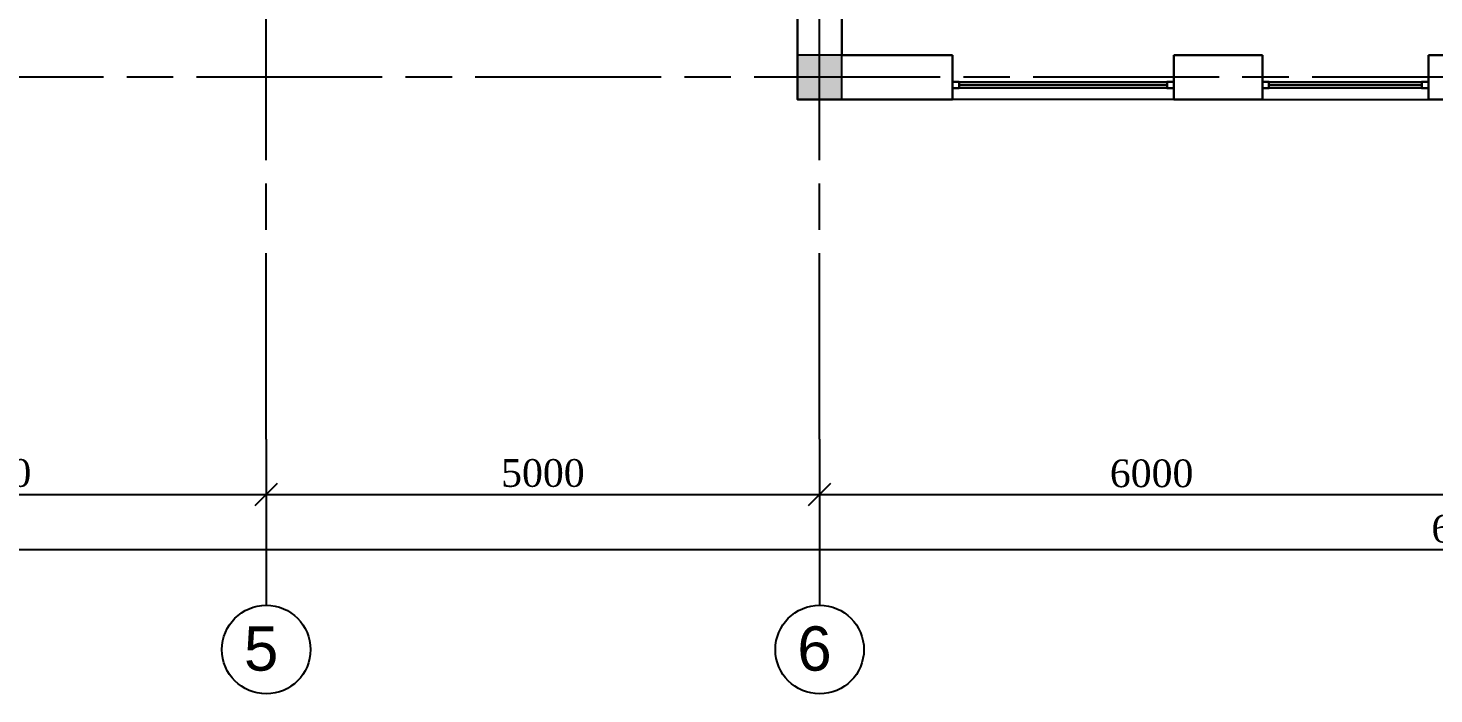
# Model space of a CAD drawing. Header units: inches. Extents: x 2870606 to 3671143, y -733551 to -473558.
# Drawn here: x 3395694 to 3408395, y -526992 to -520979 of the extents above; entities that cross this region are included whole.
import ezdxf

# ---------------------------------------------------------------- set-up
doc = ezdxf.new("R2010")
doc.units = ezdxf.units.IN
doc.header["$MEASUREMENT"] = 0
doc.linetypes.add('ACAD_ISO08W100', pattern=[36, 24, -3, 6, -3])
doc.layers.add('A_Windows', color=160, linetype='Continuous')
doc.styles.add('J~stule', font='dutch.ttf')
doc.styles.add('стиль3', font='arial.ttf', dxfattribs={"height": 250})
doc.dimstyles.new('J~style', dxfattribs={"dimscale": 100, "dimtxt": 2.5, "dimasz": 2, "dimexe": 0.55, "dimexo": 0.725, "dimtad": 1, "dimdec": 0, "dimdsep": 46, "dimtxsty": 'J~stule', "dimblk": 'OBLIQUE', "dimcen": 2, "dimdle": 0.5, "dimadec": 0, "dimazin": 0, "dimtfac": 1, "dimtdec": 0, "dimtmove": 0, "dimatfit": 3, "dimfxl": 1, "dimarcsym": 0})

# ---------------------------------------------------------------- blocks, each defined once
blk = doc.blocks.new('*U70')
at = {"color": 7, "lineweight": 30}
for points in [[(0, 60), (60, 60), (60, 0), (0, 0)], [(2000, 60), (1940, 60), (1940, 0), (2000, 0)]]:
    blk.add_lwpolyline(points, close=True, dxfattribs=at)
at = {"color": 4, "lineweight": 25}
for points in [[(60, 60), (1940, 60), (1940, 0), (60, 0)], [(60, 35), (1940, 35), (1940, 25), (60, 25)]]:
    blk.add_lwpolyline(points, close=True, dxfattribs=at)
blk = doc.blocks.new('*U71')
at = {"color": 7, "lineweight": 30}
for points in [[(0, 60), (60, 60), (60, 0), (0, 0)], [(1500, 60), (1440, 60), (1440, 0), (1500, 0)]]:
    blk.add_lwpolyline(points, close=True, dxfattribs=at)
at = {"color": 4, "lineweight": 25}
for points in [[(60, 60), (1440, 60), (1440, 0), (60, 0)], [(60, 35), (1440, 35), (1440, 25), (60, 25)]]:
    blk.add_lwpolyline(points, close=True, dxfattribs=at)
blk = doc.blocks.new('_Oblique')
at = {"color": 0, "linetype": 'ByBlock', "lineweight": -2}
blk.add_line((-0.5, -0.5), (0.5, 0.5), dxfattribs=at)
blk = doc.blocks.new('*D893')
at = {"color": 0, "lineweight": -2, "transparency": 16777216}
for p, q in [((3392845, -524765), (3392845, -525247)), ((3397845, -524765), (3397845, -525247)), ((3392795, -525192), (3397895, -525192))]:
    blk.add_line(p, q, dxfattribs=at)
at = {"layer": 'Defpoints', "color": 0, "lineweight": 35, "transparency": 16777216}
for p in [(3392845, -524692), (3397845, -524692), (3397845, -525192)]:
    blk.add_point(p, dxfattribs=at)
at = {"color": 0, "lineweight": -2, "transparency": 16777216, "xscale": 200, "yscale": 200, "zscale": 200, "rotation": 180}
blk.add_blockref('_Oblique', (3392845, -525192), dxfattribs=at)
at = {"color": 0, "lineweight": -2, "transparency": 16777216, "xscale": 200, "yscale": 200, "zscale": 200}
blk.add_blockref('_Oblique', (3397845, -525192), dxfattribs=at)
at = {"color": 0, "transparency": 16777216, "insert": (3395345, -524999), "char_height": 250, "attachment_point": 5, "style": 'J~stule'}
blk.add_mtext('5000', dxfattribs=at)
blk = doc.blocks.new('*D894')
at = {"color": 0, "lineweight": -2, "transparency": 16777216}
for p, q in [((3397845, -524765), (3397845, -525247)), ((3402845, -524765), (3402845, -525247)), ((3397795, -525192), (3402895, -525192))]:
    blk.add_line(p, q, dxfattribs=at)
at = {"layer": 'Defpoints', "color": 0, "lineweight": 35, "transparency": 16777216}
for p in [(3397845, -524692), (3402845, -524692), (3402845, -525192)]:
    blk.add_point(p, dxfattribs=at)
at = {"color": 0, "lineweight": -2, "transparency": 16777216, "xscale": 200, "yscale": 200, "zscale": 200, "rotation": 180}
blk.add_blockref('_Oblique', (3397845, -525192), dxfattribs=at)
at = {"color": 0, "lineweight": -2, "transparency": 16777216, "xscale": 200, "yscale": 200, "zscale": 200}
blk.add_blockref('_Oblique', (3402845, -525192), dxfattribs=at)
at = {"color": 0, "transparency": 16777216, "insert": (3400345, -524999), "char_height": 250, "attachment_point": 5, "style": 'J~stule'}
blk.add_mtext('5000', dxfattribs=at)
blk = doc.blocks.new('*D895')
at = {"color": 0, "lineweight": -2, "transparency": 16777216}
for p, q in [((3402845, -524765), (3402845, -525247)), ((3408845, -524765), (3408845, -525247)), ((3402795, -525192), (3408895, -525192))]:
    blk.add_line(p, q, dxfattribs=at)
at = {"layer": 'Defpoints', "color": 0, "lineweight": 35, "transparency": 16777216}
for p in [(3402845, -524692), (3408845, -524692), (3408845, -525192)]:
    blk.add_point(p, dxfattribs=at)
at = {"color": 0, "lineweight": -2, "transparency": 16777216, "xscale": 200, "yscale": 200, "zscale": 200, "rotation": 180}
blk.add_blockref('_Oblique', (3402845, -525192), dxfattribs=at)
at = {"color": 0, "lineweight": -2, "transparency": 16777216, "xscale": 200, "yscale": 200, "zscale": 200}
blk.add_blockref('_Oblique', (3408845, -525192), dxfattribs=at)
at = {"color": 0, "transparency": 16777216, "insert": (3405845, -525002), "char_height": 250, "attachment_point": 5, "style": 'J~stule'}
blk.add_mtext('6000', dxfattribs=at)
blk = doc.blocks.new('*D902')
at = {"color": 0, "lineweight": -2, "transparency": 16777216}
for p, q in [((3378845, -524765), (3378845, -525747)), ((3438845, -524765), (3438845, -525747)), ((3438895, -525692), (3378795, -525692))]:
    blk.add_line(p, q, dxfattribs=at)
at = {"layer": 'Defpoints', "color": 0, "lineweight": 35, "transparency": 16777216}
for p in [(3378845, -524692), (3438845, -524692), (3378845, -525692)]:
    blk.add_point(p, dxfattribs=at)
at = {"color": 0, "lineweight": -2, "transparency": 16777216, "xscale": 200, "yscale": 200, "zscale": 200, "rotation": 180}
blk.add_blockref('_Oblique', (3378845, -525692), dxfattribs=at)
at = {"color": 0, "lineweight": -2, "transparency": 16777216, "xscale": 200, "yscale": 200, "zscale": 200}
blk.add_blockref('_Oblique', (3438845, -525692), dxfattribs=at)
at = {"color": 0, "transparency": 16777216, "insert": (3408845, -525502), "char_height": 250, "attachment_point": 5, "style": 'J~stule'}
blk.add_mtext('60000', dxfattribs=at)

msp = doc.modelspace()

# ---------------------------------------------------------------- hatches: boundary and pattern name
h = msp.add_hatch(color=256)
h.dxf.hatch_style = 1
h.paths.add_polyline_path([(3403045.37, -521623.13), (3403045.37, -521223.13), (3402645.37, -521223.13), (3402645.37, -521623.13)])

# ---------------------------------------------------------------- linework, layer by layer
at = {"color": 252, "linetype": 'ACAD_ISO08W100', "ltscale": 70}
for p, q in [((3397845.37, -524692.02), (3397845.37, -496403.85)), ((3402845.37, -524692.02), (3402845.37, -496403.85)), ((3441734.29, -521423.13), (3375840.6, -521423.13))]:
    msp.add_line(p, q, dxfattribs=at)
at = {"lineweight": 30}
for p, q in [((3404045.37, -521623.13), (3404045.37, -521223.13)), ((3406045.37, -521223.13), (3406845.37, -521223.13)), ((3406045.37, -521623.13), (3406045.37, -521223.13)), ((3406845.37, -521623.13), (3406845.37, -521223.13)), ((3408345.37, -521223.13), (3409345.37, -521223.13)), ((3408345.37, -521623.13), (3408345.37, -521223.13)), ((3406045.37, -521623.13), (3406845.37, -521623.13)), ((3408345.37, -521623.13), (3409345.37, -521623.13))]:
    msp.add_line(p, q, dxfattribs=at)
for p, q in [((3406045.37, -521623.13), (3404045.37, -521623.13)), ((3406845.37, -521623.13), (3408345.37, -521623.13))]:
    msp.add_line(p, q)
at = {"linetype": 'Continuous'}
for p, q in [((3397845.37, -524692.02), (3397845.37, -526192.02)), ((3402845.37, -524692.02), (3402845.37, -526192.02))]:
    msp.add_line(p, q, dxfattribs=at)
at = {"lineweight": 30}
for points in [[(3404045.37, -521623.13), (3402645.37, -521623.13), (3402645.37, -518223.13)], [(3404045.37, -521223.13), (3403045.37, -521223.13), (3403045.37, -518223.13)]]:
    msp.add_lwpolyline(points, dxfattribs=at)
msp.add_lwpolyline([(3402645.37, -521223.13), (3402645.37, -521623.13), (3403045.37, -521623.13), (3403045.37, -521223.13)], close=True)
at = {"linetype": 'Continuous'}
for centre in [(3397845.37, -526592.02), (3402845.37, -526592.02)]:
    msp.add_circle(centre, 400, dxfattribs=at)

# ---------------------------------------------------------------- block references
at = {"layer": 'A_Windows', "color": 5, "lineweight": 30, "rotation": 180.0000153929365}
for name, p in [('*U70', (3406045.37, -521463.13)), ('*U71', (3408345.37, -521463.13))]:
    msp.add_blockref(name, p, dxfattribs=at)

# ---------------------------------------------------------------- texts
at = {"linetype": 'Continuous', "char_height": 400, "attachment_point": 2, "style": 'стиль3'}
for s, insert in [('5', (3397799.09, -526382.35)), ('6', (3402799.09, -526382.35))]:
    msp.add_mtext(s, dxfattribs=dict(at, insert=insert))

# ---------------------------------------------------------------- dimensions: what is measured, and where the dimension line sits
for base, p1, p2, picture, middle in [((3378845.37, -525692.02), (3438845.37, -524692.02), (3378845.37, -524692.02), '*D902', (3408845.37, -525502.01)), ((3397845.37, -525192.02), (3392845.37, -524692.02), (3397845.37, -524692.02), '*D893', (3395345.37, -524999.32)), ((3402845.37, -525192.02), (3397845.37, -524692.02), (3402845.37, -524692.02), '*D894', (3400345.37, -524999.32)), ((3408845.37, -525192.02), (3402845.37, -524692.02), (3408845.37, -524692.02), '*D895', (3405845.37, -525002.01))]:
    dim = msp.add_linear_dim(base=base, p1=p1, p2=p2, dimstyle='J~style', override={"dimdec": 1, "dimtdec": 1})
    dim.commit()
    dim.dimension.update_dxf_attribs({"geometry": picture, "text_midpoint": middle})

doc.saveas('drawing.dxf')
